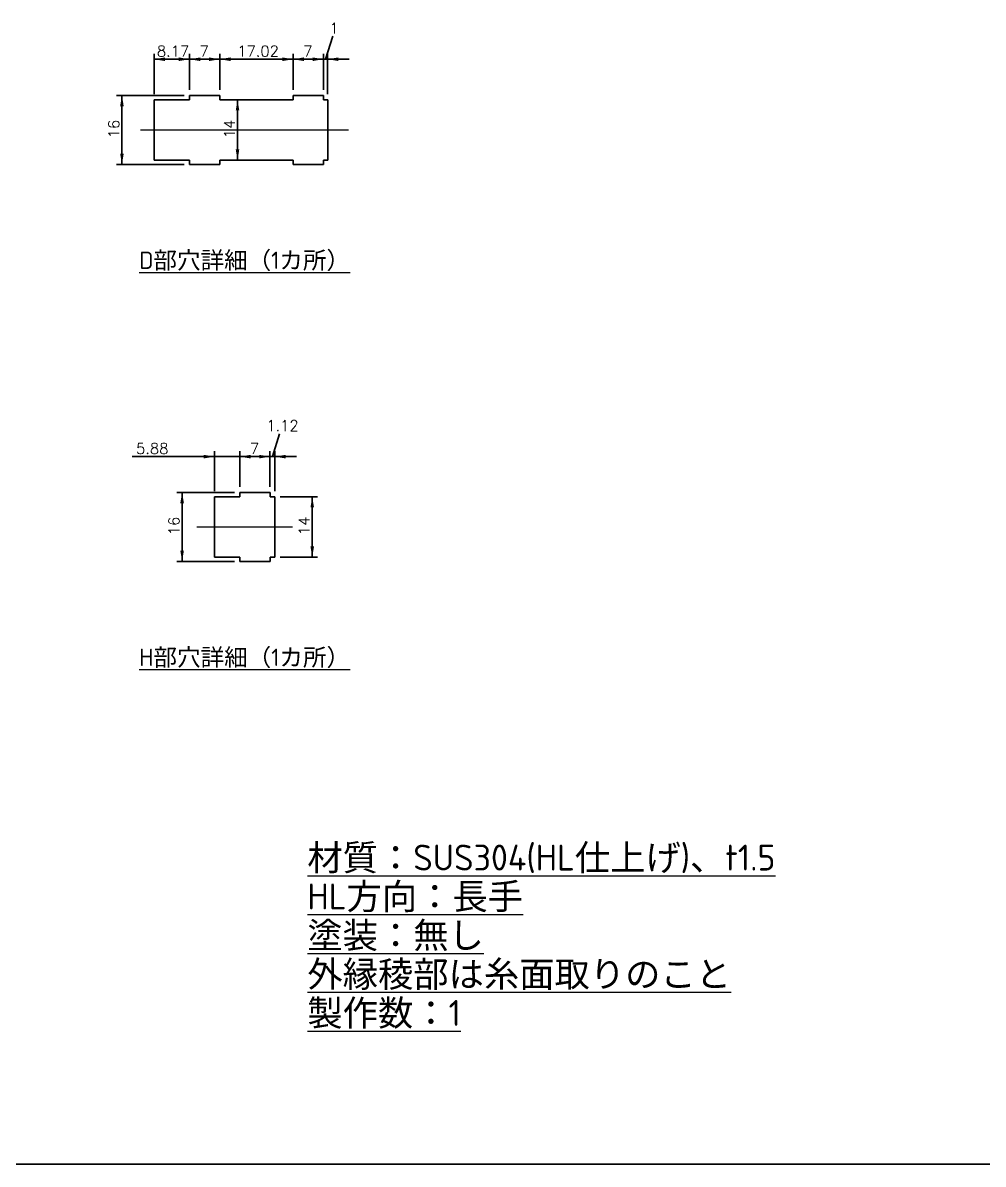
# Model space of a CAD drawing. Header units: millimetres. Extents: x 20 to 821, y 20 to 574.
# Drawn here: x 259.9 to 482.4, y 20 to 284.5 of the extents above; entities that cross this region are included whole.
import ezdxf
from ezdxf.enums import TextEntityAlignment as Align
from ezdxf.lldxf.tags import DXFTag

# ---------------------------------------------------------------- set-up
doc = ezdxf.new("R2010")
doc.units = ezdxf.units.MM
for name, color, linetype in [('Default', 7, 'Continuous'), ('DV1_1', 7, 'Continuous'), ('DV1_Dimention', 7, 'Continuous')]:
    doc.layers.add(name, color=color, linetype=linetype)
doc.styles.add('SEACAD_txt_shx', font='txt.shx', dxfattribs={"width": 0.94})
tags = doc.linetypes.add('CENTER2', pattern=[28.575, 19.05, -3.175, 3.175, -3.175]).pattern_tags.tags
tags[10:11] = [DXFTag(74, 4), DXFTag(75, 0), DXFTag(340, '0'), DXFTag(46, 0.0), DXFTag(50, 0.0), DXFTag(44, 0.0), DXFTag(45, 0.0)]
tags[8:9] = [DXFTag(74, 4), DXFTag(75, 0), DXFTag(340, '0'), DXFTag(46, 0.0), DXFTag(50, 0.0), DXFTag(44, 0.0), DXFTag(45, 0.0)]
tags[6:7] = [DXFTag(74, 4), DXFTag(75, 0), DXFTag(340, '0'), DXFTag(46, 0.0), DXFTag(50, 0.0), DXFTag(44, 0.0), DXFTag(45, 0.0)]
tags[4:5] = [DXFTag(74, 4), DXFTag(75, 0), DXFTag(340, '0'), DXFTag(46, 0.0), DXFTag(50, 0.0), DXFTag(44, 0.0), DXFTag(45, 0.0)]
doc.dimstyles.new('ISO-25', dxfattribs={"dimtxt": 2.5, "dimasz": 2.5, "dimexe": 1.25, "dimexo": 0.625, "dimtad": 1, "dimtxsty": 'Standard', "dimcen": 2.5, "dimadec": 0, "dimazin": 0, "dimtfac": 1, "dimtmove": 0, "dimatfit": 3, "dimfxl": 1, "dimarcsym": 0})

# ---------------------------------------------------------------- blocks, each defined once
blk = doc.blocks.new('DMBLK7')
at = {"layer": 'DV1_Dimention', "linetype": 'Continuous', "lineweight": 35}
for points in [[(327.36, 172.2), (326.95, 174.7), (326.53, 172.2)], [(327.36, 163.2), (326.53, 163.2), (326.95, 160.7)]]:
    blk.add_hatch(color=4, dxfattribs=at).paths.add_polyline_path(points)
at = {"layer": 'DV1_Dimention', "color": 4, "linetype": 'Continuous', "lineweight": 35}
for p, q in [((319.53, 174.7), (328.2, 174.7)), ((326.95, 174.7), (326.95, 160.7)), ((319.53, 160.7), (328.2, 160.7))]:
    blk.add_line(p, q, dxfattribs=at)
at = {"layer": 'DV1_Dimention', "color": 4, "linetype": 'Continuous', "lineweight": 35, "style": 'SEACAD_txt_shx'}
blk.add_text('14', height=2.5, rotation=90, dxfattribs=at).set_placement((323.82, 165.78), align=Align.TOP_LEFT)
blk = doc.blocks.new('DMBLK14')
at = {"layer": 'DV1_Dimention', "linetype": 'Continuous', "lineweight": 35}
for points in [[(314.65, 184.4), (314.65, 183.57), (317.15, 183.99)], [(320.78, 184.4), (318.28, 183.99), (320.78, 183.57)]]:
    blk.add_hatch(color=4, dxfattribs=at).paths.add_polyline_path(points)
at = {"layer": 'DV1_Dimention', "color": 4, "linetype": 'Continuous', "lineweight": 35}
for p, q in [((317.72, 183.99), (319.37, 189.3)), ((317.15, 176.95), (317.15, 185.24)), ((318.28, 175.95), (318.28, 185.24)), ((312.15, 183.99), (323.28, 183.99))]:
    blk.add_line(p, q, dxfattribs=at)
at = {"layer": 'DV1_Dimention', "color": 4, "linetype": 'Continuous', "lineweight": 35, "style": 'SEACAD_txt_shx'}
blk.add_text('1.12', height=2.5, dxfattribs=at).set_placement((316.29, 192.42), align=Align.TOP_LEFT)
blk = doc.blocks.new('DMBLK15')
at = {"layer": 'DV1_Dimention', "linetype": 'Continuous', "lineweight": 35}
for points in [[(312.65, 184.4), (310.15, 183.99), (312.65, 183.57)], [(314.65, 184.4), (314.65, 183.57), (317.15, 183.99)]]:
    blk.add_hatch(color=4, dxfattribs=at).paths.add_polyline_path(points)
at = {"layer": 'DV1_Dimention', "color": 4, "linetype": 'Continuous', "lineweight": 35}
for p, q in [((310.15, 176.95), (310.15, 185.24)), ((317.15, 176.95), (317.15, 185.24)), ((310.15, 183.99), (317.15, 183.99))]:
    blk.add_line(p, q, dxfattribs=at)
at = {"layer": 'DV1_Dimention', "color": 4, "linetype": 'Continuous', "lineweight": 35, "style": 'SEACAD_txt_shx'}
blk.add_text('7', height=2.5, dxfattribs=at).set_placement((312.5, 187.11), align=Align.TOP_LEFT)
blk = doc.blocks.new('DMBLK16')
at = {"layer": 'DV1_Dimention', "linetype": 'Continuous', "lineweight": 35}
for points in [[(301.78, 184.4), (301.78, 183.57), (304.28, 183.99)], [(312.65, 184.4), (310.15, 183.99), (312.65, 183.57)]]:
    blk.add_hatch(color=4, dxfattribs=at).paths.add_polyline_path(points)
at = {"layer": 'DV1_Dimention', "color": 4, "linetype": 'Continuous', "lineweight": 35}
for p, q in [((304.28, 175.95), (304.28, 185.24)), ((310.15, 176.95), (310.15, 185.24)), ((315.15, 183.99), (285.24, 183.99))]:
    blk.add_line(p, q, dxfattribs=at)
at = {"layer": 'DV1_Dimention', "color": 4, "linetype": 'Continuous', "lineweight": 35, "style": 'SEACAD_txt_shx'}
blk.add_text('5.88', height=2.5, dxfattribs=at).set_placement((286.11, 187.11), align=Align.TOP_LEFT)
blk = doc.blocks.new('DMBLK17')
at = {"layer": 'DV1_Dimention', "linetype": 'Continuous', "lineweight": 35}
for points in [[(296.37, 173.2), (297.2, 173.2), (296.79, 175.7)], [(296.37, 162.2), (296.79, 159.7), (297.2, 162.2)]]:
    blk.add_hatch(color=4, dxfattribs=at).paths.add_polyline_path(points)
at = {"layer": 'DV1_Dimention', "color": 4, "linetype": 'Continuous', "lineweight": 35}
for p, q in [((308.9, 175.7), (295.54, 175.7)), ((296.79, 175.7), (296.79, 159.7)), ((308.9, 159.7), (295.54, 159.7))]:
    blk.add_line(p, q, dxfattribs=at)
at = {"layer": 'DV1_Dimention', "color": 4, "linetype": 'Continuous', "lineweight": 35, "style": 'SEACAD_txt_shx'}
blk.add_text('16', height=2.5, rotation=90, dxfattribs=at).set_placement((293.66, 165.78), align=Align.TOP_LEFT)
blk = doc.blocks.new('DMBLK18')
at = {"layer": 'DV1_Dimention', "linetype": 'Continuous', "lineweight": 35}
for points in [[(327.02, 276.51), (327.02, 275.67), (329.52, 276.09)], [(333.02, 276.51), (330.52, 276.09), (333.02, 275.67)]]:
    blk.add_hatch(color=4, dxfattribs=at).paths.add_polyline_path(points)
at = {"layer": 'DV1_Dimention', "color": 4, "linetype": 'Continuous', "lineweight": 35}
for p, q in [((330.02, 276.09), (331.68, 281.4)), ((324.52, 276.09), (335.52, 276.09)), ((329.52, 268.96), (329.52, 277.34)), ((330.52, 267.96), (330.52, 277.34))]:
    blk.add_line(p, q, dxfattribs=at)
at = {"layer": 'DV1_Dimention', "color": 4, "linetype": 'Continuous', "lineweight": 35, "style": 'SEACAD_txt_shx'}
blk.add_text('1', height=2.5, dxfattribs=at).set_placement((330.91, 284.53), align=Align.TOP_LEFT)
blk = doc.blocks.new('DMBLK19')
at = {"layer": 'DV1_Dimention', "linetype": 'Continuous', "lineweight": 35}
for points in [[(325.02, 276.51), (322.52, 276.09), (325.02, 275.67)], [(327.02, 276.51), (327.02, 275.67), (329.52, 276.09)]]:
    blk.add_hatch(color=4, dxfattribs=at).paths.add_polyline_path(points)
at = {"layer": 'DV1_Dimention', "color": 4, "linetype": 'Continuous', "lineweight": 35}
for p, q in [((322.52, 268.96), (322.52, 277.34)), ((322.52, 276.09), (329.52, 276.09)), ((329.52, 268.96), (329.52, 277.34))]:
    blk.add_line(p, q, dxfattribs=at)
at = {"layer": 'DV1_Dimention', "color": 4, "linetype": 'Continuous', "lineweight": 35, "style": 'SEACAD_txt_shx'}
blk.add_text('7', height=2.5, dxfattribs=at).set_placement((324.86, 279.22), align=Align.TOP_LEFT)
blk = doc.blocks.new('DMBLK20')
at = {"layer": 'DV1_Dimention', "linetype": 'Continuous', "lineweight": 35}
for points in [[(308, 276.51), (305.5, 276.09), (308, 275.67)], [(320.02, 276.51), (320.02, 275.67), (322.52, 276.09)]]:
    blk.add_hatch(color=4, dxfattribs=at).paths.add_polyline_path(points)
at = {"layer": 'DV1_Dimention', "color": 4, "linetype": 'Continuous', "lineweight": 35}
for p, q in [((305.5, 268.96), (305.5, 277.34)), ((305.5, 276.09), (322.52, 276.09)), ((322.52, 268.96), (322.52, 277.34))]:
    blk.add_line(p, q, dxfattribs=at)
at = {"layer": 'DV1_Dimention', "color": 4, "linetype": 'Continuous', "lineweight": 35, "style": 'SEACAD_txt_shx'}
blk.add_text('17.02', height=2.5, dxfattribs=at).set_placement((309.57, 279.22), align=Align.TOP_LEFT)
blk = doc.blocks.new('DMBLK21')
at = {"layer": 'DV1_Dimention', "linetype": 'Continuous', "lineweight": 35}
for points in [[(301, 276.51), (298.5, 276.09), (301, 275.67)], [(303, 276.51), (303, 275.67), (305.5, 276.09)]]:
    blk.add_hatch(color=4, dxfattribs=at).paths.add_polyline_path(points)
at = {"layer": 'DV1_Dimention', "color": 4, "linetype": 'Continuous', "lineweight": 35}
for p, q in [((298.5, 268.96), (298.5, 277.34)), ((298.5, 276.09), (305.5, 276.09)), ((305.5, 268.96), (305.5, 277.34))]:
    blk.add_line(p, q, dxfattribs=at)
at = {"layer": 'DV1_Dimention', "color": 4, "linetype": 'Continuous', "lineweight": 35, "style": 'SEACAD_txt_shx'}
blk.add_text('7', height=2.5, dxfattribs=at).set_placement((300.84, 279.22), align=Align.TOP_LEFT)
blk = doc.blocks.new('DMBLK22')
at = {"layer": 'DV1_Dimention', "linetype": 'Continuous', "lineweight": 35}
for points in [[(292.83, 276.51), (290.33, 276.09), (292.83, 275.67)], [(296, 276.51), (296, 275.67), (298.5, 276.09)]]:
    blk.add_hatch(color=4, dxfattribs=at).paths.add_polyline_path(points)
at = {"layer": 'DV1_Dimention', "color": 4, "linetype": 'Continuous', "lineweight": 35}
for p, q in [((290.33, 267.96), (290.33, 277.34)), ((290.33, 276.09), (298.5, 276.09)), ((298.5, 268.96), (298.5, 277.34))]:
    blk.add_line(p, q, dxfattribs=at)
at = {"layer": 'DV1_Dimention', "color": 4, "linetype": 'Continuous', "lineweight": 35, "style": 'SEACAD_txt_shx'}
blk.add_text('8.17', height=2.5, dxfattribs=at).set_placement((290.94, 279.22), align=Align.TOP_LEFT)
blk = doc.blocks.new('DMBLK23')
at = {"layer": 'DV1_Dimention', "linetype": 'Continuous', "lineweight": 35}
for points in [[(310.04, 264.21), (309.63, 266.71), (309.21, 264.21)], [(310.04, 255.21), (309.21, 255.21), (309.63, 252.71)]]:
    blk.add_hatch(color=4, dxfattribs=at).paths.add_polyline_path(points)
at = {"layer": 'DV1_Dimention', "color": 4, "linetype": 'Continuous', "lineweight": 35}
for p, q in [((307.36, 266.71), (310.88, 266.71)), ((309.63, 266.71), (309.63, 252.71)), ((307.36, 252.71), (310.88, 252.71))]:
    blk.add_line(p, q, dxfattribs=at)
at = {"layer": 'DV1_Dimention', "color": 4, "linetype": 'Continuous', "lineweight": 35, "style": 'SEACAD_txt_shx'}
blk.add_text('14', height=2.5, rotation=90, dxfattribs=at).set_placement((306.5, 257.78), align=Align.TOP_LEFT)
blk = doc.blocks.new('DMBLK24')
at = {"layer": 'DV1_Dimention', "linetype": 'Continuous', "lineweight": 35}
for points in [[(282.42, 265.21), (283.25, 265.21), (282.84, 267.71)], [(282.42, 254.21), (282.84, 251.71), (283.25, 254.21)]]:
    blk.add_hatch(color=4, dxfattribs=at).paths.add_polyline_path(points)
at = {"layer": 'DV1_Dimention', "color": 4, "linetype": 'Continuous', "lineweight": 35}
for p, q in [((297.25, 267.71), (281.59, 267.71)), ((282.84, 267.71), (282.84, 251.71)), ((297.25, 251.71), (281.59, 251.71))]:
    blk.add_line(p, q, dxfattribs=at)
at = {"layer": 'DV1_Dimention', "color": 4, "linetype": 'Continuous', "lineweight": 35, "style": 'SEACAD_txt_shx'}
blk.add_text('16', height=2.5, rotation=90, dxfattribs=at).set_placement((279.71, 257.78), align=Align.TOP_LEFT)

msp = doc.modelspace()

# ---------------------------------------------------------------- linework, layer by layer
at = {"layer": 'Default', "color": 7, "linetype": 'Continuous', "lineweight": 35}
msp.add_line((20, 20), (821, 20), dxfattribs=at)
at = {"layer": 'DV1_1', "color": 7, "linetype": 'Continuous', "lineweight": 35}
for p, q in [((298.497, 266.705), (298.497, 267.705)), ((298.497, 267.705), (305.497, 267.705)), ((305.497, 267.705), (305.497, 266.705)), ((322.522, 266.705), (322.522, 267.705)), ((322.522, 267.705), (329.522, 267.705)), ((329.522, 267.705), (329.522, 266.705)), ((290.328, 266.705), (298.497, 266.705)), ((290.328, 252.705), (290.328, 266.705)), ((305.497, 266.705), (322.522, 266.705)), ((329.522, 266.705), (330.522, 266.705)), ((330.522, 266.705), (330.522, 252.705)), ((298.497, 252.705), (290.328, 252.705)), ((298.497, 251.705), (298.497, 252.705)), ((305.497, 251.705), (298.497, 251.705)), ((322.522, 252.705), (305.497, 252.705)), ((305.497, 252.705), (305.497, 251.705)), ((322.522, 251.705), (322.522, 252.705)), ((329.522, 251.705), (322.522, 251.705)), ((330.522, 252.705), (329.522, 252.705)), ((329.522, 252.705), (329.522, 251.705)), ((304.28, 174.702), (310.155, 174.702)), ((304.28, 160.702), (304.28, 174.702)), ((310.155, 174.702), (310.155, 175.702)), ((310.155, 175.702), (317.155, 175.702)), ((317.155, 175.702), (317.155, 174.702)), ((317.155, 174.702), (318.28, 174.702)), ((318.28, 174.702), (318.28, 160.702)), ((310.155, 160.702), (304.28, 160.702)), ((310.155, 159.702), (310.155, 160.702)), ((317.155, 159.702), (310.155, 159.702)), ((318.28, 160.702), (317.155, 160.702)), ((317.155, 160.702), (317.155, 159.702))]:
    msp.add_line(p, q, dxfattribs=at)
at = {"layer": 'DV1_1', "color": 3, "linetype": 'CENTER2', "lineweight": 25}
for p, q in [((287.174, 259.705), (335.385, 259.705)), ((300.202, 167.702), (322.357, 167.702))]:
    msp.add_line(p, q, dxfattribs=at)

# ---------------------------------------------------------------- texts
at = {"layer": 'DV1_1', "char_height": 4, "width": 60.21782, "attachment_point": 5}
for s, insert in [('{\\fSolid Edge ANSI|b0||i0||c0|p34;\\C7;\\L\\H4.;\\W1.;D部穴詳細（1カ所）}', (311.28, 229.237)), ('{\\fSolid Edge ANSI|b0||i0||c0|p34;\\C7;\\L\\H4.;\\W1.;H部穴詳細（1カ所）}', (311.28, 137.214))]:
    msp.add_mtext(s, dxfattribs=dict(at, insert=insert))
at = {"layer": 'DV1_1', "insert": (325.808, 72.716), "char_height": 6, "width": 126.27776, "attachment_point": 4, "line_spacing_factor": 0.9}
msp.add_mtext('{\\fSolid Edge ANSI|b0||i0||c0|p34;\\C7;\\L\\H6.;\\W1.;材質：SUS304(HL仕上げ)、t1.5\\P}{\\fSolid Edge ANSI|b0||i0||c0|p34;\\C7;\\L\\H6.;\\W1.;HL方向：長手\\P}{\\fSolid Edge ANSI|b0||i0||c0|p34;\\C7;\\L\\H6.;\\W1.;塗装：無し\\P}{\\fSolid Edge ANSI|b0||i0||c0|p34;\\C7;\\L\\H6.;\\W1.;外縁稜部は糸面取りのこと\\P}{\\fSolid Edge ANSI|b0||i0||c0|p34;\\C7;\\L\\H6.;\\W1.;製作数：1}', dxfattribs=at)

# ---------------------------------------------------------------- dimensions: what is measured, and where the dimension line sits
at = {"layer": 'DV1_Dimention', "color": 4, "linetype": 'Continuous', "lineweight": 35}
for base, p1, p2, picture, middle in [((330.522, 276.091), (329.522, 267.705), (330.522, 266.705), 'DMBLK18', (331.678, 281.403)), ((298.497, 276.091), (290.328, 266.705), (298.497, 267.705), 'DMBLK22', (294.413, 276.091)), ((318.279786187, 183.986422047), (317.154786187, 175.702020898), (318.279786187, 174.702020898), 'DMBLK14', (319.37353619, 189.298922251)), ((304.279786187, 183.986422047), (310.154786187, 175.702020898), (304.279786187, 174.702020898), 'DMBLK16', (294.719124998, 183.986422047))]:
    dim = msp.add_linear_dim(base=base, p1=p1, p2=p2, text='\\A1;<>', dimstyle='ISO-25', override={"dimexo": 1.25, "dimdsep": 46, "dimsah": 1, "dimcen": 1.25}, dxfattribs=at)
    dim.commit()
    dim.dimension.update_dxf_attribs({"geometry": picture, "text_midpoint": middle, "dimtype": 160})
for base, p1, p2, angle, picture, middle in [((298.497, 276.091), (298.497, 267.705), (305.497, 267.705), 0, 'DMBLK21', (301.997, 276.091)), ((305.496962107, 276.090758262), (305.496962107, 267.705415716), (322.521962107, 267.705415716), 0, 'DMBLK20', (314.009461849, 276.090758262)), ((322.522, 276.091), (322.522, 267.705), (329.522, 267.705), 0, 'DMBLK19', (326.022, 276.091)), ((282.836, 267.705), (298.497, 267.705), (298.497, 251.705), 270, 'DMBLK24', (282.836, 259.705)), ((309.627, 266.705), (306.11, 266.705), (306.11, 252.705), 270, 'DMBLK23', (309.627, 259.705)), ((310.155, 183.986), (310.155, 175.702), (317.155, 175.702), 0, 'DMBLK15', (313.655, 183.986)), ((296.787, 175.702), (310.155, 175.702), (310.155, 159.702), 270, 'DMBLK17', (296.787, 167.702)), ((326.945, 174.702), (318.28, 174.702), (318.28, 160.702), 270, 'DMBLK7', (326.945, 167.702))]:
    dim = msp.add_linear_dim(base=base, p1=p1, p2=p2, angle=angle, text='\\A1;<>', dimstyle='ISO-25', override={"dimexo": 1.25, "dimdsep": 46, "dimsah": 1, "dimcen": 1.25}, dxfattribs=at)
    dim.commit()
    dim.dimension.update_dxf_attribs({"geometry": picture, "text_midpoint": middle, "dimtype": 161})

doc.saveas('drawing.dxf')
